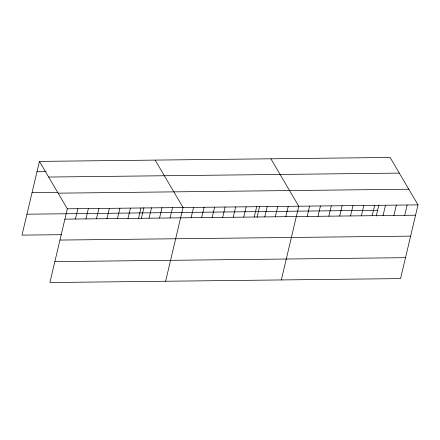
<?xml version="1.0" encoding="UTF-8"?>
<svg xmlns="http://www.w3.org/2000/svg" width="440" height="440" viewBox="0 0 440 440"><rect width="100%" height="100%" fill="white"/><g stroke="black" fill="none" stroke-linecap="round" stroke-linejoin="round"><path stroke-width="0.66" d="M39.43 161.398L67.331 208.813L49.902 282.541L400.57 278.603L418 204.875L390.099 157.46L39.43 161.398L22 235.125L61.452 234.68M75.405 219.027L77.853 208.698M85.927 218.911L88.368 208.577M96.448 218.79L98.89 208.461M106.97 218.674L109.412 208.34M117.486 218.559L119.933 208.225M128.007 218.438L130.449 208.104M138.529 218.323L140.971 207.988M141.317 218.609L143.902 207.68M149.05 218.202L151.492 207.867M159.566 218.086L162.014 207.752M170.088 217.965L172.53 207.631M165.621 281.237L183.051 207.515L155.149 160.1M191.131 217.729L193.573 207.394M201.647 217.613L204.094 207.279M212.168 217.492L214.61 207.157M222.69 217.377L225.132 207.042M233.211 217.256L235.653 206.921M243.727 217.14L246.169 206.806M254.249 217.019L256.69 206.685M257.037 217.311L259.622 206.382M264.77 216.904L267.212 206.569M275.291 216.782L277.734 206.454M285.808 216.667L288.25 206.333M281.341 279.939L298.771 206.217L270.87 158.802M307.17 216.425L309.611 206.09M318.005 216.304L320.452 205.97M328.845 216.183L331.287 205.849M339.686 216.062L342.127 205.728M350.526 215.941L352.968 205.607M361.361 215.82L363.803 205.486M372.202 215.699L374.644 205.365M376.266 215.974L378.851 205.04M383.042 215.573L385.484 205.244M393.877 215.452L396.325 205.117M404.718 215.331L407.16 204.996M36.988 171.732L46.189 171.628M48.637 177.045L399.306 173.107M32.038 192.654L57.684 192.363M58.124 193.166L408.793 189.228M67.331 208.813L418 204.875M26.945 214.203L377.614 210.265M64.889 219.148L415.558 215.21M59.945 240.064L410.614 236.132M54.846 261.619L405.515 257.68"/></g></svg>
